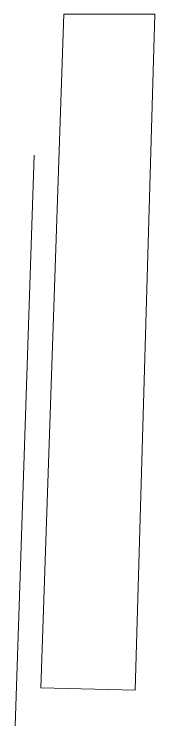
# Model space of a CAD drawing. Header units: millimetres. Extents: x 10 to 410, y 10 to 287.
# Drawn here: x 150.16 to 152.12, y 151.72 to 161.53 of the extents above; entities that cross this region are included whole.
import ezdxf

# ---------------------------------------------------------------- set-up
doc = ezdxf.new("R2010")
doc.units = ezdxf.units.MM
doc.layers.add('LAYER6', color=252, linetype='Continuous')

# ---------------------------------------------------------------- blocks, each defined once
blk = doc.blocks.new('FcPack%d0')
at = {"layer": 'LAYER6', "color": 1, "linetype": 'Continuous', "lineweight": 13}
for p, q in [((14.485, 13.0072), (14.1658, 3.6442)), ((15.7521, 13.0072), (14.485, 13.0072)), ((15.4789, 3.6146), (15.7521, 13.0072)), ((14.0751, 11.0475), (13.7967, 2.7377)), ((14.1658, 3.6442), (15.4789, 3.6146))]:
    blk.add_line(p, q, dxfattribs=at)

msp = doc.modelspace()

# ---------------------------------------------------------------- block references
at = {"layer": 'LAYER6', "color": 2, "linetype": 'Continuous', "lineweight": 13}
msp.add_blockref('FcPack%d0', (136.3654, 148.5191), dxfattribs=at)

doc.saveas('drawing.dxf')
